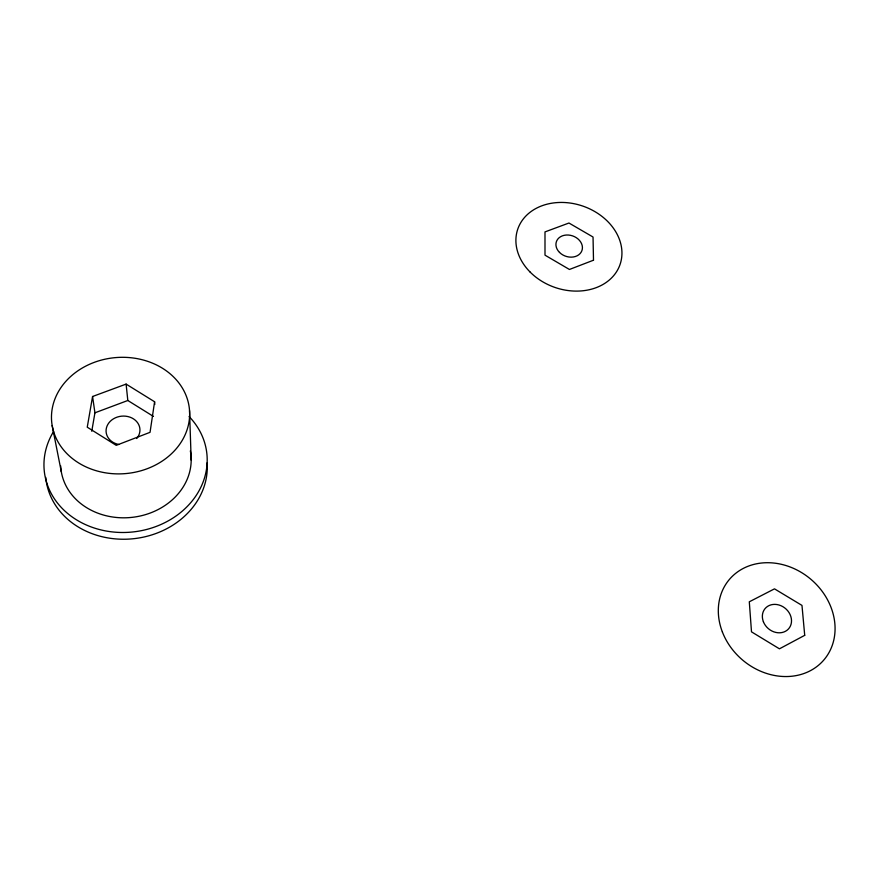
<?xml version="1.0" encoding="UTF-8"?>
<svg xmlns="http://www.w3.org/2000/svg" width="879" height="879" viewBox="0 0 879 879"><rect width="100%" height="100%" fill="white"/><g stroke="black" fill="none" stroke-linecap="round" stroke-linejoin="round"><path stroke-width="1.32" d="M154.594 401.769L150.045 432.325L116.237 445.345L87.252 427.194L92.57 396.506L126.104 384.101L154.594 401.769L154.792 404.45M91.768 431.248L94.932 412.811L92.57 396.506M94.932 412.811L127.818 400.494L153.451 416.426M52.169 425.557L61.31 471.781M126.104 384.101L127.818 400.494M189.545 410.625A69.166 58.212 -4.8 0 1 89.471 468.397A69.166 58.212 -4.8 0 1 82.67 367.796A69.166 58.212 -4.8 0 1 189.545 410.625L191.182 460.135M207.136 462.848A81.022 69.474 -6.6 0 1 132.048 538.86A81.022 69.474 -6.6 0 1 45.774 477.429M189.117 416.569A81.758 69.935 -6.3 0 1 184.799 508.864A81.758 69.935 -6.3 0 1 77.781 520.599A81.758 69.935 -6.3 0 1 53.63 431.435M118.742 444.466A16.965 14.35 -5.2 0 1 107.018 426.117A16.965 14.35 -5.2 0 1 129.905 417.14A16.965 14.35 -5.2 0 1 137.871 436.973M137.322 437.764A16.965 14.35 -5.2 0 1 136.728 438.522M190.347 450.905A65.387 55.926 -6.3 0 1 132.432 517.313A65.387 55.926 -6.3 0 1 60.673 465.892M804.714 635.33L779.442 648.823L751.501 631.847L749.304 601.796L774.498 588.853L801.978 605.411L804.714 635.33M593.501 260.206L569.438 269.468L545.002 255.163L544.991 231.913L568.955 223.024L593.039 237.022L593.501 260.206M763.401 621.772A15.514 13.218 40.4 0 0 788.419 629.012A15.514 13.218 40.4 0 0 778.97 604.994A15.514 13.218 40.4 0 0 763.401 621.772M722.373 631.946A62.068 52.883 40.4 0 0 822.381 661.612A62.068 52.883 40.4 0 0 785.288 565.34A62.068 52.883 40.4 0 0 722.373 631.946M529.894 271.831A54.124 43.005 19.2 0 0 619.519 265.941A54.124 43.005 19.2 0 0 557.341 202.566A54.124 43.005 19.2 0 0 529.894 271.831M559.494 252.405A13.526 10.746 19.2 0 0 581.854 250.79A13.526 10.746 19.2 0 0 566.186 235.034A13.526 10.746 19.2 0 0 559.494 252.405"/></g></svg>
